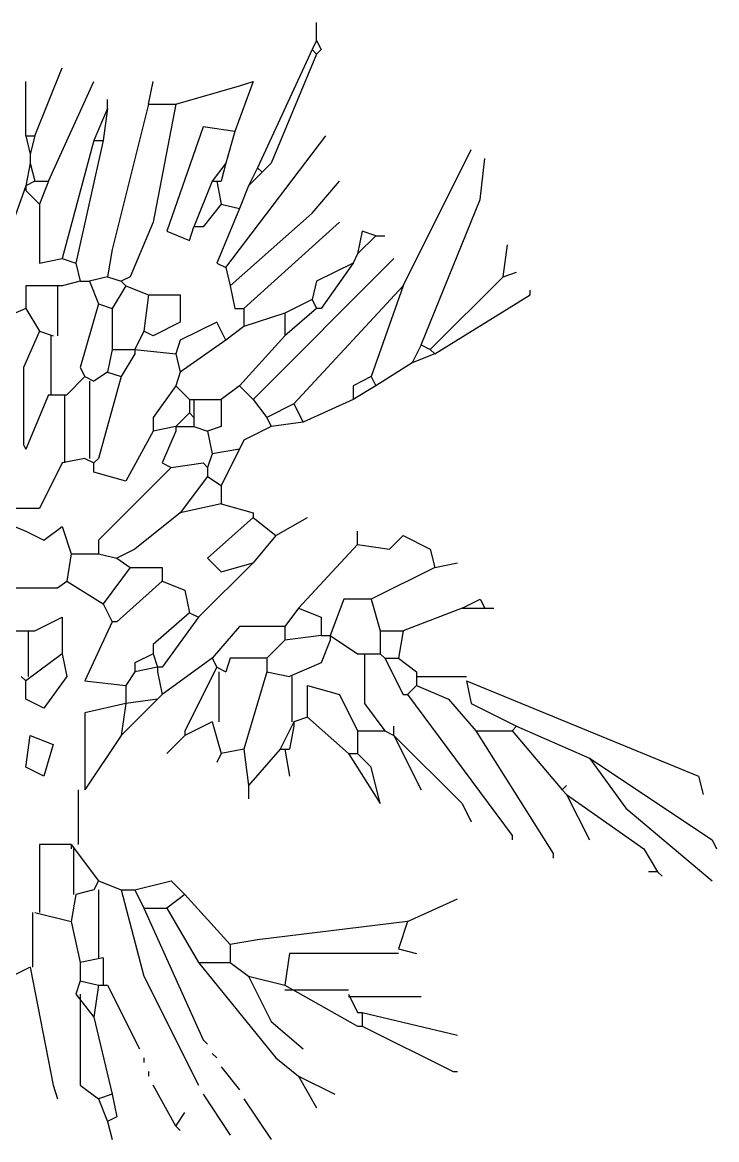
# Model space of a CAD drawing. Header units: millimetres. Extents: x 405 to 512, y 440 to 651.
# Drawn here: x 481.65 to 512.2, y 556.36 to 605.56 of the extents above; entities that cross this region are included whole.
import ezdxf

# ---------------------------------------------------------------- set-up
doc = ezdxf.new("R2010")
doc.units = ezdxf.units.MM
doc.layers.add('Standard', color=7, linetype='Continuous')

msp = doc.modelspace()

# ---------------------------------------------------------------- linework, layer by layer
at = {"layer": 'Standard', "color": 3, "linetype": 'Continuous'}
for p, q in [((494.603, 604.762), (494.603, 605.562)), ((494.603, 604.762), (494.403, 604.363)), ((494.603, 604.762), (494.803, 604.363)), ((494.403, 604.363), (492.003, 599.162)), ((494.403, 604.363), (494.603, 604.163)), ((494.803, 604.363), (494.603, 604.163)), ((494.603, 604.163), (492.603, 599.363)), ((482.203, 600.563), (483.403, 603.563)), ((481.803, 600.563), (481.803, 602.963)), ((482.803, 598.563), (484.803, 602.963)), ((487.203, 601.963), (487.403, 602.963)), ((488.403, 601.963), (491.203, 602.763)), ((491.803, 602.963), (491.003, 600.762)), ((491.203, 602.763), (491.803, 602.963)), ((485.403, 601.763), (484.803, 600.363)), ((485.403, 601.763), (485.203, 600.363)), ((485.403, 601.763), (485.403, 602.162)), ((487.203, 601.963), (485.603, 595.563)), ((487.203, 601.963), (488.403, 601.963)), ((488.403, 601.963), (487.403, 596.762)), ((489.603, 600.963), (488.003, 596.363)), ((491.003, 600.762), (489.603, 600.963)), ((491.003, 600.762), (490.603, 599.363)), ((481.803, 600.563), (482.003, 599.763)), ((481.803, 600.563), (482.203, 600.563)), ((482.203, 600.563), (482.003, 599.763)), ((484.803, 600.363), (483.403, 595.162)), ((485.203, 600.363), (484.003, 594.963)), ((484.803, 600.363), (485.203, 600.363)), ((490.603, 594.763), (495.003, 600.563)), ((482.003, 599.763), (482.003, 599.363)), ((498.403, 593.963), (501.403, 599.962)), ((482.003, 599.363), (481.803, 598.363)), ((482.003, 599.363), (482.203, 598.563)), ((490.603, 599.363), (490.003, 598.563)), ((490.603, 599.363), (490.403, 598.563)), ((492.603, 599.363), (492.203, 598.963)), ((501.803, 597.763), (502.003, 599.563)), ((492.003, 599.162), (491.603, 598.363)), ((492.203, 598.963), (491.603, 598.363)), ((492.003, 599.162), (492.203, 598.963)), ((481.803, 598.363), (480.803, 595.563)), ((482.203, 598.563), (481.803, 598.363)), ((481.803, 598.363), (481.803, 598.162)), ((482.203, 598.563), (482.803, 598.563)), ((482.803, 598.563), (482.403, 597.563)), ((490.003, 598.563), (489.203, 596.563)), ((490.003, 598.563), (490.203, 598.563)), ((490.203, 598.563), (490.403, 597.563)), ((490.203, 598.563), (490.403, 598.563)), ((491.603, 598.363), (491.203, 597.363)), ((494.403, 597.163), (495.603, 598.563)), ((481.803, 598.162), (482.403, 597.563)), ((482.403, 597.563), (482.403, 594.963)), ((490.403, 597.563), (489.603, 596.563)), ((491.203, 597.363), (490.203, 594.963)), ((490.403, 597.563), (491.203, 597.363)), ((499.203, 591.363), (501.803, 597.763)), ((490.803, 593.963), (494.403, 597.163)), ((487.403, 596.762), (486.403, 594.363)), ((488.003, 596.363), (489.003, 595.962)), ((489.003, 595.962), (489.203, 596.563)), ((489.603, 596.563), (489.203, 596.563)), ((491.403, 592.963), (495.603, 596.762)), ((496.603, 596.363), (496.403, 595.363)), ((497.203, 596.163), (496.603, 596.363)), ((497.203, 596.163), (496.403, 595.363)), ((497.203, 596.163), (497.603, 596.163)), ((485.603, 595.563), (485.403, 594.363)), ((496.403, 595.363), (496.203, 594.963)), ((502.803, 594.363), (503.003, 595.763)), ((482.403, 594.963), (483.403, 595.162)), ((483.403, 595.162), (484.003, 594.963)), ((484.003, 594.963), (484.203, 594.162)), ((490.203, 594.963), (490.603, 594.763)), ((491.803, 588.962), (498.003, 595.162)), ((496.203, 594.963), (494.603, 594.162)), ((496.203, 594.963), (494.803, 592.963)), ((485.403, 594.363), (484.603, 594.162)), ((485.403, 594.363), (486.003, 594.162)), ((486.403, 594.363), (486.003, 594.162)), ((490.603, 594.763), (490.803, 593.963)), ((502.803, 594.363), (499.603, 591.162)), ((502.803, 594.363), (503.403, 594.563)), ((483.403, 593.963), (481.803, 593.963)), ((481.803, 593.963), (481.803, 592.963)), ((483.203, 593.963), (483.203, 591.763)), ((484.203, 594.162), (483.403, 593.963)), ((484.203, 594.162), (484.603, 594.162)), ((484.603, 594.162), (485.003, 593.163)), ((486.203, 593.963), (485.603, 592.963)), ((486.003, 594.162), (486.203, 593.963)), ((486.203, 593.963), (487.203, 593.563)), ((490.803, 593.963), (491.003, 592.963)), ((498.403, 593.963), (493.603, 588.762)), ((494.603, 594.162), (494.403, 593.363)), ((498.403, 593.963), (497.003, 589.963)), ((487.203, 593.563), (487.003, 591.962)), ((487.203, 593.563), (488.603, 593.563)), ((488.603, 593.563), (488.603, 592.363)), ((494.403, 593.363), (493.203, 592.762)), ((494.403, 593.363), (494.603, 592.963)), ((499.803, 590.963), (504.003, 593.563)), ((504.003, 593.563), (504.003, 593.763)), ((481.803, 592.963), (478.603, 591.562)), ((481.803, 592.963), (482.403, 591.962)), ((485.003, 593.163), (484.203, 590.363)), ((485.003, 593.163), (485.603, 592.963)), ((485.603, 592.963), (485.603, 591.162)), ((491.003, 592.963), (491.403, 592.963)), ((491.403, 592.963), (491.403, 592.162)), ((494.603, 592.963), (493.203, 591.763)), ((494.803, 592.963), (494.603, 592.963)), ((493.203, 592.762), (491.403, 592.162)), ((493.203, 592.762), (493.203, 591.763)), ((482.403, 591.962), (481.703, 590.363)), ((482.403, 591.962), (483.003, 591.763)), ((487.003, 591.962), (486.603, 591.162)), ((487.403, 591.763), (487.003, 591.962)), ((488.603, 592.363), (487.403, 591.763)), ((490.203, 592.363), (488.603, 591.562)), ((490.603, 591.562), (490.203, 592.363)), ((491.403, 592.162), (490.603, 591.562)), ((482.903, 591.763), (482.903, 589.163)), ((488.603, 591.562), (488.403, 590.963)), ((490.603, 591.562), (488.603, 590.163)), ((493.203, 591.763), (491.203, 589.563)), ((485.603, 591.162), (485.403, 590.163)), ((485.603, 591.162), (486.603, 591.162)), ((486.603, 590.963), (486.003, 589.963)), ((486.603, 591.162), (486.603, 590.963)), ((486.603, 591.162), (488.403, 590.963)), ((488.403, 590.963), (488.603, 590.163)), ((499.203, 591.363), (498.803, 590.562)), ((499.803, 590.963), (498.803, 590.562)), ((499.203, 591.363), (499.603, 591.162)), ((499.603, 591.162), (499.803, 590.963)), ((498.803, 590.562), (497.203, 589.563)), ((481.703, 590.363), (481.703, 586.963)), ((484.403, 589.963), (483.603, 589.163)), ((484.203, 590.363), (484.403, 589.963)), ((484.403, 589.963), (484.803, 589.762)), ((485.403, 590.163), (484.803, 589.762)), ((486.003, 589.963), (485.003, 586.363)), ((485.403, 590.163), (486.003, 589.963)), ((488.603, 590.163), (488.403, 589.563)), ((497.003, 589.963), (496.203, 589.563)), ((497.003, 589.963), (497.203, 589.563)), ((484.603, 589.762), (484.603, 586.363)), ((488.403, 589.563), (487.403, 588.162)), ((488.403, 589.563), (489.003, 588.962)), ((491.203, 589.563), (490.403, 588.962)), ((491.203, 589.563), (491.803, 588.962)), ((496.203, 589.563), (496.203, 588.962)), ((497.203, 589.563), (496.203, 588.962)), ((482.803, 589.163), (481.803, 586.763)), ((482.803, 589.163), (483.603, 589.163)), ((483.503, 589.163), (483.503, 586.163)), ((489.003, 588.962), (489.203, 588.962)), ((489.003, 588.962), (489.003, 588.363)), ((489.203, 588.962), (489.203, 588.162)), ((489.203, 588.962), (489.403, 588.962)), ((489.403, 588.962), (490.403, 588.962)), ((490.403, 588.962), (490.403, 587.763)), ((491.803, 588.962), (492.403, 588.162)), ((496.203, 588.962), (494.003, 587.963)), ((493.603, 588.762), (492.403, 588.162)), ((493.603, 588.762), (494.003, 587.963)), ((487.403, 588.162), (487.403, 587.563)), ((489.003, 588.363), (488.403, 587.763)), ((489.003, 588.363), (489.203, 588.162)), ((489.203, 588.162), (489.203, 587.763)), ((492.403, 588.162), (492.603, 587.763)), ((494.003, 587.963), (492.603, 587.763)), ((487.403, 587.563), (486.203, 585.363)), ((488.403, 587.763), (487.403, 587.563)), ((488.403, 587.563), (487.803, 586.163)), ((488.403, 587.763), (489.203, 587.763)), ((488.403, 587.763), (488.403, 587.563)), ((489.203, 587.763), (489.803, 587.563)), ((490.403, 587.763), (489.803, 587.563)), ((489.803, 587.563), (490.003, 586.562)), ((492.603, 587.763), (491.403, 587.162)), ((481.703, 586.963), (481.803, 586.763)), ((491.403, 587.162), (491.203, 586.763)), ((490.003, 586.562), (489.803, 585.963)), ((491.203, 586.763), (490.003, 586.562)), ((491.203, 586.763), (490.403, 585.163)), ((483.403, 586.163), (482.403, 584.162)), ((484.403, 586.363), (483.403, 586.163)), ((484.403, 586.363), (484.803, 586.163)), ((485.003, 586.363), (484.803, 586.163)), ((484.803, 585.762), (484.803, 586.163)), ((487.803, 586.163), (488.203, 585.963)), ((488.203, 585.963), (489.603, 586.163)), ((489.603, 586.163), (489.803, 585.963)), ((486.203, 585.363), (484.803, 585.762)), ((488.203, 585.963), (485.003, 582.763)), ((489.803, 585.563), (488.603, 583.963)), ((489.803, 585.963), (489.803, 585.563)), ((489.803, 585.563), (490.403, 585.163)), ((490.403, 585.163), (490.403, 584.363)), ((482.403, 584.162), (481.203, 584.162)), ((490.403, 584.363), (488.603, 583.963)), ((490.403, 584.363), (491.803, 583.963)), ((480.803, 583.563), (481.803, 583.162)), ((488.603, 583.963), (486.603, 582.363)), ((491.803, 583.763), (489.803, 581.963)), ((491.803, 583.963), (491.803, 583.763)), ((491.803, 583.763), (492.803, 582.963)), ((492.803, 582.963), (494.203, 583.763)), ((481.803, 583.162), (482.603, 582.763)), ((482.603, 582.763), (483.403, 583.363)), ((483.403, 583.363), (483.803, 582.163)), ((496.403, 582.563), (496.403, 583.162)), ((485.003, 582.763), (485.003, 582.163)), ((492.803, 582.963), (491.803, 581.762)), ((496.403, 582.563), (493.803, 579.763)), ((496.403, 582.563), (497.803, 582.363)), ((497.803, 582.363), (498.403, 582.963)), ((498.403, 582.963), (499.603, 582.363)), ((483.803, 582.163), (483.603, 580.962)), ((483.803, 582.163), (485.003, 582.163)), ((485.003, 582.163), (485.803, 581.963)), ((486.603, 582.363), (485.803, 581.963)), ((499.603, 582.363), (499.803, 581.563)), ((486.403, 581.563), (485.203, 579.963)), ((485.803, 581.963), (486.403, 581.563)), ((486.403, 581.563), (487.803, 581.563)), ((487.803, 581.563), (487.803, 580.962)), ((491.803, 581.762), (489.403, 579.363)), ((489.803, 581.963), (490.403, 581.363)), ((490.403, 581.363), (491.803, 581.762)), ((499.803, 581.563), (497.003, 580.162)), ((499.803, 581.563), (500.803, 581.762)), ((480.403, 580.662), (483.203, 580.662)), ((483.203, 580.662), (483.603, 580.962)), ((483.603, 580.962), (485.203, 579.963)), ((487.803, 580.962), (485.803, 579.162)), ((487.803, 580.962), (488.803, 580.563)), ((488.803, 580.563), (489.003, 579.563)), ((495.803, 580.162), (495.203, 578.563)), ((497.003, 580.162), (495.803, 580.162)), ((497.003, 580.162), (497.403, 578.763)), ((501.003, 579.763), (501.803, 580.162)), ((501.803, 580.162), (502.003, 579.763)), ((485.203, 579.963), (485.603, 579.162)), ((493.803, 579.763), (493.203, 578.963)), ((493.803, 579.763), (494.803, 579.363)), ((501.003, 579.763), (498.403, 578.763)), ((501.003, 579.763), (502.003, 579.763)), ((502.003, 579.763), (502.403, 579.763)), ((482.203, 578.763), (483.403, 579.363)), ((483.403, 579.363), (483.403, 577.762)), ((485.603, 579.162), (484.403, 576.562)), ((485.803, 579.162), (485.603, 579.162)), ((489.003, 579.563), (487.403, 578.163)), ((489.403, 579.363), (487.803, 577.162)), ((489.003, 579.563), (489.403, 579.363)), ((494.803, 579.363), (494.803, 578.563)), ((481.003, 578.763), (482.203, 578.763)), ((481.903, 578.763), (481.903, 576.763)), ((491.203, 578.963), (490.003, 577.563)), ((493.203, 578.963), (491.203, 578.963)), ((493.203, 578.963), (493.203, 578.363)), ((497.403, 578.763), (497.403, 577.762)), ((497.403, 578.763), (498.403, 578.763)), ((498.403, 578.763), (498.203, 577.563)), ((487.403, 578.163), (487.403, 577.762)), ((493.203, 578.363), (492.403, 577.563)), ((494.803, 578.563), (493.203, 578.363)), ((494.803, 578.563), (495.203, 578.563)), ((495.203, 578.363), (494.803, 577.363)), ((495.203, 578.563), (496.403, 577.762)), ((495.203, 578.563), (495.203, 578.363)), ((483.403, 577.762), (481.803, 576.562)), ((483.403, 577.762), (483.603, 576.763)), ((487.403, 577.762), (486.603, 577.363)), ((487.403, 577.762), (487.603, 577.162)), ((496.403, 577.762), (497.403, 577.762)), ((496.703, 577.762), (496.703, 575.562)), ((497.403, 577.762), (497.603, 577.563)), ((486.603, 577.363), (486.603, 576.962)), ((487.603, 577.162), (486.603, 576.962)), ((487.803, 577.162), (487.603, 577.162)), ((487.603, 577.162), (487.603, 576.962)), ((490.003, 577.563), (487.803, 575.963)), ((490.203, 577.162), (488.803, 574.363)), ((490.003, 577.563), (490.203, 577.162)), ((490.203, 577.162), (490.603, 576.962)), ((490.803, 577.563), (490.603, 576.962)), ((492.403, 577.563), (490.803, 577.563)), ((492.403, 577.563), (492.403, 576.962)), ((494.803, 577.363), (493.403, 576.763)), ((497.603, 577.563), (498.203, 577.563)), ((497.603, 577.563), (498.403, 575.963)), ((498.203, 577.563), (499.003, 576.962)), ((481.603, 576.763), (481.803, 576.562)), ((483.603, 576.763), (482.603, 575.363)), ((486.603, 576.962), (486.203, 576.363)), ((487.603, 576.962), (487.803, 575.963)), ((490.303, 576.962), (490.303, 574.762)), ((492.403, 576.962), (491.403, 573.563)), ((492.403, 576.962), (493.403, 576.763)), ((493.503, 576.763), (493.503, 574.762)), ((499.003, 576.962), (499.003, 576.363)), ((499.003, 576.763), (501.203, 576.763)), ((481.803, 575.763), (481.803, 576.562)), ((484.403, 576.562), (486.203, 576.363)), ((486.203, 576.363), (486.203, 575.562)), ((494.203, 574.963), (494.203, 576.363)), ((494.203, 576.363), (495.603, 575.963)), ((499.003, 576.363), (498.603, 575.963)), ((499.003, 576.363), (500.403, 575.763)), ((501.203, 576.562), (511.403, 572.363)), ((501.203, 576.562), (501.403, 575.562)), ((482.603, 575.363), (481.803, 575.763)), ((487.603, 575.763), (486.003, 574.163)), ((487.603, 575.763), (486.203, 575.562)), ((487.803, 575.963), (487.603, 575.763)), ((495.603, 575.963), (496.403, 574.363)), ((498.403, 575.963), (498.603, 575.963)), ((498.603, 575.963), (503.203, 569.763)), ((500.403, 575.763), (501.603, 574.363)), ((486.203, 575.562), (484.403, 575.163)), ((484.403, 575.163), (484.403, 571.763)), ((486.203, 575.562), (486.003, 574.163)), ((496.703, 575.562), (497.603, 574.363)), ((501.403, 575.562), (503.403, 574.563)), ((490.003, 574.762), (488.803, 574.163)), ((490.003, 574.762), (490.403, 573.363)), ((493.603, 574.762), (493.003, 573.563)), ((494.203, 574.963), (493.603, 574.762)), ((493.603, 574.762), (493.603, 574.563)), ((494.203, 574.963), (496.003, 573.363)), ((488.803, 574.363), (488.803, 574.163)), ((493.603, 574.563), (493.403, 573.563)), ((496.403, 574.363), (496.403, 573.363)), ((496.403, 574.363), (497.603, 574.363)), ((497.603, 574.363), (498.003, 574.163)), ((498.003, 574.163), (498.003, 574.563)), ((501.603, 574.363), (505.003, 568.963)), ((501.603, 574.363), (503.203, 574.363)), ((503.403, 574.563), (503.203, 574.363)), ((503.203, 574.363), (505.403, 571.763)), ((503.403, 574.563), (506.603, 573.162)), ((481.803, 572.763), (482.003, 574.163)), ((482.003, 574.163), (483.003, 573.762)), ((483.003, 573.762), (482.603, 572.363)), ((486.003, 574.163), (484.403, 571.763)), ((488.803, 574.163), (488.003, 573.363)), ((498.003, 574.163), (499.203, 571.763)), ((498.003, 574.163), (501.003, 571.163)), ((490.403, 573.363), (490.203, 572.963)), ((491.403, 573.563), (490.403, 573.363)), ((491.403, 573.563), (491.603, 571.963)), ((493.003, 573.563), (491.603, 571.963)), ((493.003, 573.563), (493.203, 573.563)), ((493.203, 573.563), (493.403, 573.563)), ((493.203, 573.563), (493.403, 572.363)), ((496.003, 573.363), (497.403, 571.163)), ((496.003, 573.363), (496.403, 573.363)), ((497.003, 572.763), (496.403, 573.363)), ((482.603, 572.363), (481.803, 572.763)), ((497.403, 571.163), (497.003, 572.763)), ((506.603, 573.162), (508.203, 570.963)), ((506.603, 573.162), (512.003, 569.563)), ((511.403, 572.363), (511.603, 571.562)), ((484.103, 571.763), (484.103, 569.363)), ((484.403, 571.763), (484.403, 571.763)), ((491.603, 571.963), (491.603, 571.363)), ((505.403, 571.763), (505.603, 571.963)), ((505.403, 571.763), (505.603, 571.562)), ((505.603, 571.562), (506.603, 569.563)), ((505.603, 571.562), (509.003, 569.162)), ((501.003, 571.163), (501.403, 570.363)), ((508.203, 570.963), (512.003, 567.763)), ((503.203, 569.763), (503.203, 569.563)), ((482.403, 569.363), (482.403, 566.363)), ((483.803, 569.363), (482.403, 569.363)), ((483.803, 569.363), (485.003, 567.763)), ((483.803, 569.363), (483.803, 569.162)), ((512.003, 569.563), (512.203, 569.162)), ((483.903, 569.162), (483.903, 567.163)), ((505.003, 568.963), (505.003, 568.763)), ((509.003, 569.162), (509.603, 568.162)), ((509.603, 568.162), (509.203, 568.162)), ((509.603, 568.162), (509.803, 567.963)), ((484.803, 567.363), (484.003, 567.163)), ((485.003, 567.763), (484.803, 567.363)), ((485.003, 567.763), (486.003, 567.363)), ((485.003, 567.363), (485.003, 564.363)), ((486.003, 567.363), (487.003, 563.563)), ((486.003, 567.363), (486.603, 567.363)), ((486.603, 567.363), (488.203, 567.763)), ((486.603, 567.363), (487.003, 566.563)), ((488.203, 567.763), (488.803, 567.163)), ((484.003, 567.163), (483.803, 565.962)), ((488.803, 567.163), (488.003, 566.563)), ((488.803, 567.163), (490.803, 564.963)), ((498.603, 565.962), (500.803, 566.963)), ((482.103, 566.363), (482.103, 563.963)), ((482.203, 566.363), (483.803, 565.962)), ((487.003, 566.563), (488.003, 566.563)), ((487.003, 566.563), (489.603, 560.763)), ((488.003, 566.563), (489.403, 564.162)), ((483.803, 565.962), (484.203, 564.162)), ((498.603, 565.962), (492.003, 565.162)), ((498.603, 565.962), (498.203, 564.763)), ((492.003, 565.162), (490.803, 564.963)), ((490.803, 564.963), (490.803, 564.162)), ((485.203, 564.363), (484.203, 564.162)), ((485.203, 564.363), (485.203, 563.163)), ((493.403, 564.563), (493.203, 563.163)), ((498.203, 564.563), (493.403, 564.563)), ((498.203, 564.763), (499.003, 564.563)), ((482.003, 563.963), (481.203, 563.563)), ((482.003, 563.963), (483.003, 558.762)), ((484.203, 564.162), (484.203, 563.363)), ((489.403, 564.162), (490.803, 564.162)), ((489.403, 564.162), (492.803, 559.963)), ((490.803, 564.162), (491.603, 563.563)), ((484.203, 563.363), (484.003, 562.762)), ((484.203, 563.363), (485.003, 563.163)), ((487.003, 563.563), (489.403, 558.762)), ((491.603, 563.563), (493.203, 563.163)), ((491.603, 563.563), (492.603, 561.562)), ((485.003, 563.163), (484.803, 561.763)), ((485.003, 563.163), (485.203, 563.163)), ((485.203, 563.163), (485.403, 563.163)), ((485.403, 563.163), (486.803, 560.363)), ((493.203, 563.163), (496.403, 561.363)), ((493.203, 562.962), (496.003, 562.962)), ((484.003, 562.762), (484.803, 561.763)), ((484.203, 562.762), (484.203, 558.762)), ((496.003, 562.762), (496.403, 561.963)), ((496.003, 562.663), (499.203, 562.663)), ((496.403, 561.963), (496.603, 561.963)), ((496.603, 561.963), (496.603, 561.363)), ((496.603, 561.963), (500.803, 560.963)), ((484.803, 561.763), (485.603, 558.363)), ((492.603, 561.562), (494.003, 560.363)), ((496.403, 561.363), (496.603, 561.363)), ((496.603, 561.363), (500.603, 559.363)), ((489.603, 560.763), (489.803, 560.562)), ((487.003, 559.963), (487.003, 559.762)), ((490.003, 560.163), (490.203, 559.963)), ((492.803, 559.963), (493.803, 559.163)), ((490.403, 559.563), (491.203, 558.563)), ((487.203, 559.363), (487.203, 559.163)), ((493.803, 559.163), (494.603, 557.763)), ((493.803, 559.163), (495.403, 558.363)), ((500.603, 559.363), (500.803, 559.363)), ((483.003, 558.762), (483.203, 558.162)), ((484.203, 558.762), (485.003, 558.162)), ((488.403, 556.963), (487.403, 558.762)), ((485.603, 558.363), (485.003, 558.162)), ((485.003, 558.162), (485.403, 557.162)), ((485.603, 558.363), (485.803, 557.363)), ((489.603, 558.363), (490.803, 556.562)), ((491.403, 558.162), (492.603, 556.363)), ((488.403, 556.963), (488.803, 557.563)), ((485.803, 557.363), (485.403, 557.162)), ((485.403, 557.162), (485.603, 556.363)), ((488.403, 556.963), (488.603, 556.763))]:
    msp.add_line(p, q, dxfattribs=at)

doc.saveas('drawing.dxf')
